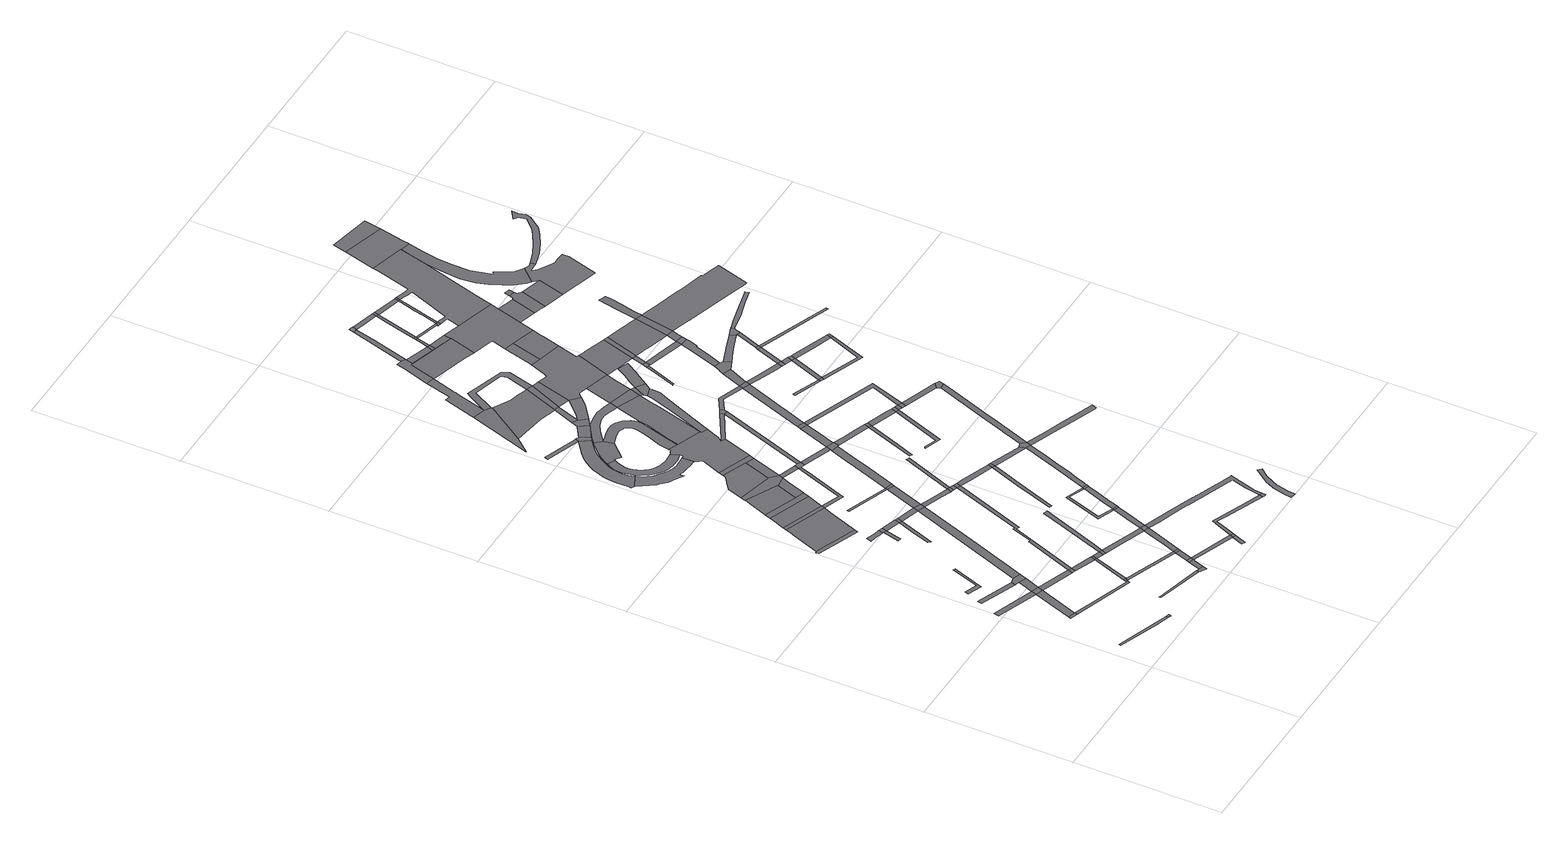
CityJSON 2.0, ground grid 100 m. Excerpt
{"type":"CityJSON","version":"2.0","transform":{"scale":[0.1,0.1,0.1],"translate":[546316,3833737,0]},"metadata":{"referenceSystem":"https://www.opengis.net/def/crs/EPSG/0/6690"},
"CityObjects":{
"road1":{"type":"Road","attributes":{"RoadStructureAttribute.sectionType":"1"},"geometry":[{"type":"MultiSurface","lod":"1","boundaries":[[[0,1,2,3,4,5]]]}]},
"road2":{"type":"Road","geometry":[{"type":"MultiSurface","lod":"1","boundaries":[[[6,7,8,9]]]}]},
"road3":{"type":"Road","attributes":{"RoadStructureAttribute.sectionType":"1"},"geometry":[{"type":"MultiSurface","lod":"1","boundaries":[[[10,11,12,13,14]]]}]},
"road4":{"type":"Road","attributes":{"RoadStructureAttribute.sectionType":"1"},"geometry":[{"type":"MultiSurface","lod":"1","boundaries":[[[13,6,9,15,16]]]}]},
"road5":{"type":"Road","geometry":[{"type":"MultiSurface","lod":"1","boundaries":[[[5,4,17,18]]]}]},
"road6":{"type":"Road","attributes":{"RoadStructureAttribute.sectionType":"1"},"geometry":[{"type":"MultiSurface","lod":"1","boundaries":[[[19,20,21,22]]]}]},
"road7":{"type":"Road","attributes":{"RoadStructureAttribute.sectionType":"1"},"geometry":[{"type":"MultiSurface","lod":"1","boundaries":[[[23,24,25,26,27,28,29]]]}]},
"road8":{"type":"Road","geometry":[{"type":"MultiSurface","lod":"1","boundaries":[[[14,13,16,30,31]]]}]},
"road9":{"type":"Road","attributes":{"RoadStructureAttribute.sectionType":"1"},"geometry":[{"type":"MultiSurface","lod":"1","boundaries":[[[9,8,32,33,34]]]}]},
"road10":{"type":"Road","attributes":{"RoadStructureAttribute.sectionType":"1"},"geometry":[{"type":"MultiSurface","lod":"1","boundaries":[[[35,36,37,14,31,38]]]}]},
"road11":{"type":"Road","geometry":[{"type":"MultiSurface","lod":"1","boundaries":[[[39,40,41,22,21,42,35,38,43]]]}]},
"road12":{"type":"Road","attributes":{"RoadStructureAttribute.sectionType":"1"},"geometry":[{"type":"MultiSurface","lod":"1","boundaries":[[[30,16,44,45]]]}]},
"road13":{"type":"Road","geometry":[{"type":"MultiSurface","lod":"1","boundaries":[[[46,34,33,47]]]}]},
"road14":{"type":"Road","geometry":[{"type":"MultiSurface","lod":"1","boundaries":[[[48,49,50,51,52,53,54]]]}]},
"road15":{"type":"Road","geometry":[{"type":"MultiSurface","lod":"1","boundaries":[[[45,44,55,56]]]}]},
"road16":{"type":"Road","attributes":{"RoadStructureAttribute.sectionType":"1"},"geometry":[{"type":"MultiSurface","lod":"1","boundaries":[[[57,58,59,60,61,62]]]}]},
"road17":{"type":"Road","attributes":{"RoadStructureAttribute.sectionType":"1"},"geometry":[{"type":"MultiSurface","lod":"1","boundaries":[[[63,46,47,64]]]}]},
"road18":{"type":"Road","attributes":{"RoadStructureAttribute.sectionType":"1"},"geometry":[{"type":"MultiSurface","lod":"1","boundaries":[[[65,56,55,66,63,67]]]}]},
"road19":{"type":"Road","attributes":{"RoadStructureAttribute.sectionType":"1"},"geometry":[{"type":"MultiSurface","lod":"1","boundaries":[[[68,69,70,71,48,54,72,73]]]}]},
"road20":{"type":"Road","attributes":{"RoadStructureAttribute.sectionType":"1"},"geometry":[{"type":"MultiSurface","lod":"1","boundaries":[[[74,75,76,77,78,79,80,81]]]}]},
"road21":{"type":"Road","geometry":[{"type":"MultiSurface","lod":"1","boundaries":[[[82,83,84,85]]]}]},
"road22":{"type":"Road","attributes":{"RoadStructureAttribute.sectionType":"1"},"geometry":[{"type":"MultiSurface","lod":"1","boundaries":[[[47,33,86,87,88]]]}]},
"road23":{"type":"Road","attributes":{"RoadStructureAttribute.sectionType":"1"},"geometry":[{"type":"MultiSurface","lod":"1","boundaries":[[[89,90,91,39,43,92,93,94]]]}]},
"road24":{"type":"Road","geometry":[{"type":"MultiSurface","lod":"1","boundaries":[[[67,63,64,95]]]}]},
"road25":{"type":"Road","geometry":[{"type":"MultiSurface","lod":"1","boundaries":[[[81,80,82,85,96]]]}]},
"road26":{"type":"Road","geometry":[{"type":"MultiSurface","lod":"1","boundaries":[[[97,62,61,98,99,100,101,102]]]}]},
"road27":{"type":"Road","attributes":{"RoadStructureAttribute.sectionType":"1"},"geometry":[{"type":"MultiSurface","lod":"1","boundaries":[[[103,95,64,104,105]]]}]},
"road28":{"type":"Road","attributes":{"RoadStructureAttribute.sectionType":"1"},"geometry":[{"type":"MultiSurface","lod":"1","boundaries":[[[106,107,108,109,110]]]}]},
"road29":{"type":"Road","geometry":[{"type":"MultiSurface","lod":"1","boundaries":[[[111,68,73,112]]]}]},
"road30":{"type":"Road","attributes":{"RoadStructureAttribute.sectionType":"1"},"geometry":[{"type":"MultiSurface","lod":"1","boundaries":[[[113,102,101,114,115,116]]]}]},
"road31":{"type":"Road","geometry":[{"type":"MultiSurface","lod":"1","boundaries":[[[105,104,117,118,119]]]}]},
"road32":{"type":"Road","attributes":{"RoadStructureAttribute.sectionType":"1"},"geometry":[{"type":"MultiSurface","lod":"1","boundaries":[[[120,96,85,121,106,122]]]}]},
"road33":{"type":"Road","geometry":[{"type":"MultiSurface","lod":"1","boundaries":[[[123,124,111,112,125,126,127]]]}]},
"road34":{"type":"Road","geometry":[{"type":"MultiSurface","lod":"1","boundaries":[[[128,113,116,129]]]}]},
"road35":{"type":"Road","geometry":[{"type":"MultiSurface","lod":"1","boundaries":[[[122,106,110,130]]]}]},
"road36":{"type":"Road","attributes":{"RoadStructureAttribute.sectionType":"1"},"geometry":[{"type":"MultiSurface","lod":"1","boundaries":[[[131,123,127,132,133]]]}]},
"road37":{"type":"Road","attributes":{"RoadStructureAttribute.sectionType":"1"},"geometry":[{"type":"MultiSurface","lod":"1","boundaries":[[[87,128,129,134]]]}]},
"road38":{"type":"Road","geometry":[{"type":"MultiSurface","lod":"1","boundaries":[[[135,136,131,133,137]]]}]},
"road39":{"type":"Road","geometry":[{"type":"MultiSurface","lod":"1","boundaries":[[[88,87,134,138]]]}]},
"road40":{"type":"Road","attributes":{"RoadStructureAttribute.sectionType":"1"},"geometry":[{"type":"MultiSurface","lod":"1","boundaries":[[[139,140,141,142,143,144,45,56,145,146,147,148,149]]]}]},
"road41":{"type":"Road","attributes":{"RoadStructureAttribute.sectionType":"1"},"geometry":[{"type":"MultiSurface","lod":"1","boundaries":[[[130,110,150,89,151]]]}]},
"road42":{"type":"Road","attributes":{"RoadStructureAttribute.sectionType":"1"},"geometry":[{"type":"MultiSurface","lod":"1","boundaries":[[[152,153,154,119,118,155,156,157,158]]]}]},
"road43":{"type":"Road","attributes":{"RoadStructureAttribute.sectionType":"1"},"geometry":[{"type":"MultiSurface","lod":"1","boundaries":[[[159,160,161,162,105,119]]]}]},
"road44":{"type":"Road","attributes":{"RoadStructureAttribute.sectionType":"1"},"geometry":[{"type":"MultiSurface","lod":"1","boundaries":[[[129,116,163,164,165]]]}]},
"road45":{"type":"Road","attributes":{"RoadStructureAttribute.sectionType":"1"},"geometry":[{"type":"MultiSurface","lod":"1","boundaries":[[[157,166,167,88,138,168,169,170]]]}]},
"road46":{"type":"Road","geometry":[{"type":"MultiSurface","lod":"1","boundaries":[[[171,135,137,172,173,174,175,176,177]]]}]},
"road47":{"type":"Road","geometry":[{"type":"MultiSurface","lod":"1","boundaries":[[[151,89,94,178]]]}]},
"road48":{"type":"Road","attributes":{"RoadStructureAttribute.sectionType":"1"},"geometry":[{"type":"MultiSurface","lod":"1","boundaries":[[[179,180,181,182,183,184]]]}]},
"road49":{"type":"Road","attributes":{"function":"1"},"geometry":[{"type":"MultiSurface","lod":"1","boundaries":[[[185,186,187,188,189,190,191,192,193,194,195,196,197,198,199,200,201,202,203,204,205,206,207]]]}]},
"road50":{"type":"Road","attributes":{"RoadStructureAttribute.sectionType":"1"},"geometry":[{"type":"MultiSurface","lod":"1","boundaries":[[[208,209,173,172,210,133,132]]]}]},
"road51":{"type":"Road","geometry":[{"type":"MultiSurface","lod":"1","boundaries":[[[211,212,213,214,215,216,217,171,177,218,219]]]}]},
"road52":{"type":"Road","geometry":[{"type":"MultiSurface","lod":"1","boundaries":[[[220,221,222,223,224,225,226,227,228,229,230,231,232,233,234,235,236,195,194,237,238,239,240,241,242,243,244,245,246]]]}]},
"road53":{"type":"Road","attributes":{"RoadStructureAttribute.sectionType":"1"},"geometry":[{"type":"MultiSurface","lod":"1","boundaries":[[[247,248,249,112,73,250,251,252]]]}]},
"road54":{"type":"Road","geometry":[{"type":"MultiSurface","lod":"1","boundaries":[[[158,157,170,253]]]}]},
"road55":{"type":"Road","attributes":{"RoadStructureAttribute.sectionType":"1"},"geometry":[{"type":"MultiSurface","lod":"1","boundaries":[[[164,254,255,256]]]}]},
"road56":{"type":"Road","attributes":{"RoadStructureAttribute.sectionType":"1"},"geometry":[{"type":"MultiSurface","lod":"1","boundaries":[[[183,257,258,259,151,178,260]]]}]},
"road57":{"type":"Road","attributes":{"RoadStructureAttribute.sectionType":"1"},"geometry":[{"type":"MultiSurface","lod":"1","boundaries":[[[261,262,263,264,265,266,267,268,269,270,271,272,273,274,275,276,277,278,279,280,281,282,283,284,285,286,287,288,289,290,291]]]}]},
"road58":{"type":"Road","attributes":{"RoadStructureAttribute.sectionType":"1"},"geometry":[{"type":"MultiSurface","lod":"1","boundaries":[[[292,178,94,293,294,295,296]]]}]},
"road59":{"type":"Road","geometry":[{"type":"MultiSurface","lod":"1","boundaries":[[[165,164,256,297]]]}]},
"road60":{"type":"Road","attributes":{"RoadStructureAttribute.sectionType":"1"},"geometry":[{"type":"MultiSurface","lod":"1","boundaries":[[[298,299,300,301,220,302]]]}]},
"road61":{"type":"Road","geometry":[{"type":"MultiSurface","lod":"1","boundaries":[[[303,304,305,306,307,308,309,261,291,310,311,312,313]]]}]},
"road62":{"type":"Road","attributes":{"RoadStructureAttribute.sectionType":"1"},"geometry":[{"type":"MultiSurface","lod":"1","boundaries":[[[314,315,158,253,316,317]]]}]},
"road63":{"type":"Road","geometry":[{"type":"MultiSurface","lod":"1","boundaries":[[[184,183,260,318]]]}]},
"road64":{"type":"Road","geometry":[{"type":"MultiSurface","lod":"1","boundaries":[[[319,211,219,320,321]]]}]},
"road65":{"type":"Road","attributes":{"RoadStructureAttribute.sectionType":"1"},"geometry":[{"type":"MultiSurface","lod":"1","boundaries":[[[219,322,175,174,323,320]]]}]},
"road66":{"type":"Road","geometry":[{"type":"MultiSurface","lod":"1","boundaries":[[[174,173,324,247,325]]]}]},
"road67":{"type":"Road","geometry":[{"type":"MultiSurface","lod":"1","boundaries":[[[326,296,295,327,328]]]}]},
"road68":{"type":"Road","attributes":{"RoadStructureAttribute.sectionType":"1"},"geometry":[{"type":"MultiSurface","lod":"1","boundaries":[[[329,328,327,139,330]]]}]},
"road69":{"type":"Road","geometry":[{"type":"MultiSurface","lod":"1","boundaries":[[[331,314,317,332]]]}]},
"road70":{"type":"Road","attributes":{"RoadStructureAttribute.sectionType":"1"},"geometry":[{"type":"MultiSurface","lod":"1","boundaries":[[[333,334,314,331,335,336,337,338]]]}]},
"road71":{"type":"Road","geometry":[{"type":"MultiSurface","lod":"1","boundaries":[[[302,220,246,339,340]]]}]},
"road72":{"type":"Road","geometry":[{"type":"MultiSurface","lod":"1","boundaries":[[[330,139,149,341]]]}]},
"road73":{"type":"Road","geometry":[{"type":"MultiSurface","lod":"1","boundaries":[[[342,343,344,345,346,347,348,349]]]}]},
"road74":{"type":"Road","geometry":[{"type":"MultiSurface","lod":"1","boundaries":[[[325,247,252,350,351,352,353,354]]]}]},
"road75":{"type":"Road","geometry":[{"type":"MultiSurface","lod":"1","boundaries":[[[355,356,357,358,359,276,275,360,361,362,207,206,363,364,365,319,321,366,367,368,369,370,371,372,373,374,375,376,377,378,379]]]}]},
"road76":{"type":"Road","attributes":{"RoadStructureAttribute.sectionType":"1"},"geometry":[{"type":"MultiSurface","lod":"1","boundaries":[[[380,381,382,331,332,383,384,385,386,387]]]}]},
"road77":{"type":"Road","attributes":{"RoadStructureAttribute.sectionType":"1"},"geometry":[{"type":"MultiSurface","lod":"1","boundaries":[[[388,389,390,184,318,391,392,393]]]}]},
"road78":{"type":"Road","attributes":{"function":"1"},"geometry":[{"type":"MultiSurface","lod":"1","boundaries":[[[394,395,340,339,396,397,398]]]}]},
"road79":{"type":"Road","attributes":{"RoadStructureAttribute.sectionType":"1"},"geometry":[{"type":"MultiSurface","lod":"1","boundaries":[[[399,400,401,402,403,404,405,406,407,408,409,313,312,410,411,412,413,414,415,416,417,418,355,379]]]}]},
"road80":{"type":"Road","attributes":{"RoadStructureAttribute.sectionType":"1"},"geometry":[{"type":"MultiSurface","lod":"1","boundaries":[[[419,420,421,422,423,424]]]}]},
"road81":{"type":"Road","attributes":{"RoadStructureAttribute.sectionType":"1"},"geometry":[{"type":"MultiSurface","lod":"1","boundaries":[[[425,426,427,428,429,326,328]]]}]},
"road82":{"type":"Road","attributes":{"RoadStructureAttribute.sectionType":"1"},"geometry":[{"type":"MultiSurface","lod":"1","boundaries":[[[430,431,432,165,297,433,434,435,436,437,438,439]]]}]},
"road83":{"type":"Road","attributes":{"RoadStructureAttribute.sectionType":"1"},"geometry":[{"type":"MultiSurface","lod":"1","boundaries":[[[440,441,442,443,444,445,446,447,448,449,450,451,452,453,454,253,170,455,456,457,458,459,460,461,462,439,463]]]}]},
"road84":{"type":"Road","attributes":{"RoadStructureAttribute.sectionType":"1"},"geometry":[{"type":"MultiSurface","lod":"1","boundaries":[[[464,465,353,352,466,467,468]]]}]},
"road85":{"type":"Road","attributes":{"RoadStructureAttribute.sectionType":"1"},"geometry":[{"type":"MultiSurface","lod":"1","boundaries":[[[469,470,341,149,471,472,419,473]]]}]},
"road86":{"type":"Road","geometry":[{"type":"MultiSurface","lod":"1","boundaries":[[[338,337,380,387,474,475]]]}]},
"road87":{"type":"Road","geometry":[{"type":"MultiSurface","lod":"1","boundaries":[[[476,394,398,477,478]]]}]},
"road88":{"type":"Road","attributes":{"RoadStructureAttribute.sectionType":"1"},"geometry":[{"type":"MultiSurface","lod":"1","boundaries":[[[479,480,481,482,346,345,483,484,485,486]]]}]},
"road89":{"type":"Road","attributes":{"RoadStructureAttribute.sectionType":"1"},"geometry":[{"type":"MultiSurface","lod":"1","boundaries":[[[487,488,489,490,491,492,493,494,495,303,313,496,497,498,499,500,501,502,503,504,505,506]]]}]},
"road90":{"type":"Road","attributes":{"RoadStructureAttribute.sectionType":"1"},"geometry":[{"type":"MultiSurface","lod":"1","boundaries":[[[485,476,478,507,508,509]]]}]},
"road91":{"type":"Road","attributes":{"RoadStructureAttribute.sectionType":"1"},"geometry":[{"type":"MultiSurface","lod":"1","boundaries":[[[510,354,353,511]]]}]},
"road92":{"type":"Road","geometry":[{"type":"MultiSurface","lod":"1","boundaries":[[[468,467,512,388,393,513,514,515,516]]]}]},
"road93":{"type":"Road","geometry":[{"type":"MultiSurface","lod":"1","boundaries":[[[517,518,519,520,521,522,523,342,349,524,525,526,527,528,529,530,531,532,533]]]}]},
"road94":{"type":"Road","geometry":[{"type":"MultiSurface","lod":"1","boundaries":[[[473,419,424,534]]]}]},
"road95":{"type":"Road","attributes":{"function":"1","RoadStructureAttribute.sectionType":"7"},"geometry":[{"type":"MultiSurface","lod":"1","boundaries":[[[505,535,536,537,538,539,540,541,542,543,544,545,546,547,548,376,375,549,550,551,552]]]}]},
"road96":{"type":"Road","geometry":[{"type":"MultiSurface","lod":"1","boundaries":[[[553,554,368,367,555,556,510]]]}]},
"road97":{"type":"Road","attributes":{"function":"1","RoadStructureAttribute.sectionType":"7"},"geometry":[{"type":"MultiSurface","lod":"1","boundaries":[[[557,558,559,560,478,477,561,562,563]]]}]},
"road98":{"type":"Road","geometry":[{"type":"MultiSurface","lod":"1","boundaries":[[[439,438,564,565,566,463]]]}]},
"road99":{"type":"Road","attributes":{"RoadStructureAttribute.sectionType":"1"},"geometry":[{"type":"MultiSurface","lod":"1","boundaries":[[[567,568,569,338,475,570,571,572,573,574,575,576,577,578]]]}]},
"road100":{"type":"Road","attributes":{"RoadStructureAttribute.sectionType":"1"},"geometry":[{"type":"MultiSurface","lod":"1","boundaries":[[[579,468,516,580,581,582,583]]]}]},
"road101":{"type":"Road","geometry":[{"type":"MultiSurface","lod":"1","boundaries":[[[486,485,509,584]]]}]},
"road102":{"type":"Road","attributes":{"RoadStructureAttribute.sectionType":"1"},"geometry":[{"type":"MultiSurface","lod":"1","boundaries":[[[585,586,587,588,589,590,591,592,349,348,593,594,595,596,597,486,584]]]}]},
"road103":{"type":"Road","attributes":{"RoadStructureAttribute.sectionType":"1"},"geometry":[{"type":"MultiSurface","lod":"1","boundaries":[[[598,534,424,599,567,600]]]}]},
"road104":{"type":"Road","attributes":{"RoadStructureAttribute.sectionType":"1"},"geometry":[{"type":"MultiSurface","lod":"1","boundaries":[[[601,602,603,604,605,606]]]}]},
"road105":{"type":"Road","attributes":{"RoadStructureAttribute.sectionType":"1"},"geometry":[{"type":"MultiSurface","lod":"1","boundaries":[[[607,608,515,514,609,601,610]]]}]},
"road106":{"type":"Road","attributes":{"RoadStructureAttribute.sectionType":"1"},"geometry":[{"type":"MultiSurface","lod":"1","boundaries":[[[611,612,613,614,615,616,617,618,619,620,621,622,373,372]]]}]},
"road107":{"type":"Road","attributes":{"RoadStructureAttribute.sectionType":"1"},"geometry":[{"type":"MultiSurface","lod":"1","boundaries":[[[623,584,509,624,625,557,626]]]}]},
"road108":{"type":"Road","geometry":[{"type":"MultiSurface","lod":"1","boundaries":[[[627,579,583,628]]]}]},
"road109":{"type":"Road","attributes":{"RoadStructureAttribute.sectionType":"1"},"geometry":[{"type":"MultiSurface","lod":"1","boundaries":[[[629,630,631,632,633,634,635,636,637,638,639,640]]]}]},
"road110":{"type":"Road","geometry":[{"type":"MultiSurface","lod":"1","boundaries":[[[641,553,510,511,642]]]}]},
"road111":{"type":"Road","geometry":[{"type":"MultiSurface","lod":"1","boundaries":[[[506,505,552,643]]]}]},
"road112":{"type":"Road","geometry":[{"type":"MultiSurface","lod":"1","boundaries":[[[644,645,646,647,648,517,533,649,650,651,652,653,654]]]}]},
"road113":{"type":"Road","geometry":[{"type":"MultiSurface","lod":"1","boundaries":[[[655,656,657,600,567,578,658]]]}]},
"road114":{"type":"Road","geometry":[{"type":"MultiSurface","lod":"1","boundaries":[[[610,601,606,659]]]}]},
"road115":{"type":"Road","attributes":{"RoadStructureAttribute.sectionType":"1"},"geometry":[{"type":"MultiSurface","lod":"1","boundaries":[[[660,661,662,663,664,665]]]}]},
"road116":{"type":"Road","attributes":{"function":"1","RoadStructureAttribute.sectionType":"7"},"geometry":[{"type":"MultiSurface","lod":"1","boundaries":[[[666,667,668,506,643,669,670,671]]]}]},
"road117":{"type":"Road","geometry":[{"type":"MultiSurface","lod":"1","boundaries":[[[672,643,552,673,674,675]]]}]},
"road118":{"type":"Road","attributes":{"RoadStructureAttribute.sectionType":"1"},"geometry":[{"type":"MultiSurface","lod":"1","boundaries":[[[676,677,678,679,680,681,627,628,682,683,684,685,686]]]}]},
"road119":{"type":"Road","attributes":{"function":"1","RoadStructureAttribute.sectionType":"7"},"geometry":[{"type":"MultiSurface","lod":"1","boundaries":[[[675,674,617,616,687,688,689,690]]]}]},
"road120":{"type":"Road","attributes":{"RoadStructureAttribute.sectionType":"1"},"geometry":[{"type":"MultiSurface","lod":"1","boundaries":[[[691,692,659,606,693,660,694]]]}]},
"road121":{"type":"Road","attributes":{"RoadStructureAttribute.sectionType":"1"},"geometry":[{"type":"MultiSurface","lod":"1","boundaries":[[[695,641,642,696,676,697]]]}]},
"road122":{"type":"Road","attributes":{"RoadStructureAttribute.sectionType":"1"},"geometry":[{"type":"MultiSurface","lod":"1","boundaries":[[[698,699,700,649,533,701,702,703,704,705,706]]]}]},
"road123":{"type":"Road","geometry":[{"type":"MultiSurface","lod":"1","boundaries":[[[707,708,709,710,626,557,563,711,712,713,714,666,671,715,716,717,718,719]]]}]},
"road124":{"type":"Road","attributes":{"RoadStructureAttribute.sectionType":"1"},"geometry":[{"type":"MultiSurface","lod":"1","boundaries":[[[720,721,652,651,722,723,724]]]}]},
"road125":{"type":"Road","attributes":{"RoadStructureAttribute.sectionType":"1"},"geometry":[{"type":"MultiSurface","lod":"1","boundaries":[[[725,726,727,628,583,728,729,730,731]]]}]},
"road126":{"type":"Road","attributes":{"RoadStructureAttribute.sectionType":"1"},"geometry":[{"type":"MultiSurface","lod":"1","boundaries":[[[732,733,734,654,653,735,736,737,738]]]}]},
"road127":{"type":"Road","geometry":[{"type":"MultiSurface","lod":"1","boundaries":[[[694,660,665,739]]]}]},
"road128":{"type":"Road","attributes":{"function":"1","RoadStructureAttribute.sectionType":"7"},"geometry":[{"type":"MultiSurface","lod":"1","boundaries":[[[740,741,742,743,744,745,690,689,688,687]]]}]},
"road129":{"type":"Road","attributes":{"RoadStructureAttribute.sectionType":"1"},"geometry":[{"type":"MultiSurface","lod":"1","boundaries":[[[739,665,746,747,730]]]}]},
"road130":{"type":"Road","geometry":[{"type":"MultiSurface","lod":"1","boundaries":[[[724,723,748,749]]]}]},
"road131":{"type":"Road","geometry":[{"type":"MultiSurface","lod":"1","boundaries":[[[750,751,752,753,754,755,756]]]}]},
"road132":{"type":"Road","geometry":[{"type":"MultiSurface","lod":"1","boundaries":[[[730,747,757,731]]]}]},
"road133":{"type":"Road","geometry":[{"type":"MultiSurface","lod":"1","boundaries":[[[697,676,686,758,759]]]}]},
"road134":{"type":"Road","attributes":{"RoadStructureAttribute.sectionType":"1"},"geometry":[{"type":"MultiSurface","lod":"1","boundaries":[[[760,761,762,658,578,763,764,765,766,767,768]]]}]},
"road135":{"type":"Road","attributes":{"RoadStructureAttribute.sectionType":"1"},"geometry":[{"type":"MultiSurface","lod":"1","boundaries":[[[769,770,771,772,773,774,775,776,777,778,779,655,658]]]}]},
"road136":{"type":"Road","attributes":{"RoadStructureAttribute.sectionType":"1"},"geometry":[{"type":"MultiSurface","lod":"1","boundaries":[[[780,781,724,749,782,783]]]}]},
"road137":{"type":"Road","attributes":{"function":"1","RoadStructureAttribute.sectionType":"7"},"geometry":[{"type":"MultiSurface","lod":"1","boundaries":[[[784,785,786,787,788,707,719,789,790]]]}]},
"road138":{"type":"Road","attributes":{"RoadStructureAttribute.sectionType":"1"},"geometry":[{"type":"MultiSurface","lod":"1","boundaries":[[[791,749,748,792,793]]]}]},
"road139":{"type":"Road","geometry":[{"type":"MultiSurface","lod":"1","boundaries":[[[794,780,783,795,796]]]}]},
"road140":{"type":"Road","geometry":[{"type":"MultiSurface","lod":"1","boundaries":[[[797,798,799,800,801]]]}]},
"road141":{"type":"Road","geometry":[{"type":"MultiSurface","lod":"1","boundaries":[[[802,732,738,803]]]}]},
"road142":{"type":"Road","attributes":{"RoadStructureAttribute.sectionType":"1"},"geometry":[{"type":"MultiSurface","lod":"1","boundaries":[[[804,805,697,759,806]]]}]},
"road143":{"type":"Road","geometry":[{"type":"MultiSurface","lod":"1","boundaries":[[[807,750,756,808,809]]]}]},
"road144":{"type":"Road","attributes":{"RoadStructureAttribute.sectionType":"1"},"geometry":[{"type":"MultiSurface","lod":"1","boundaries":[[[810,811,715,671,812,813,814,815,816,817,818,819,820]]]}]},
"road145":{"type":"Road","attributes":{"RoadStructureAttribute.sectionType":"1"},"geometry":[{"type":"MultiSurface","lod":"1","boundaries":[[[819,807,809,821]]]}]},
"road146":{"type":"Road","attributes":{"RoadStructureAttribute.sectionType":"1"},"geometry":[{"type":"MultiSurface","lod":"1","boundaries":[[[822,823,731,757,824,825]]]}]},
"road147":{"type":"Road","attributes":{"RoadStructureAttribute.sectionType":"1"},"geometry":[{"type":"MultiSurface","lod":"1","boundaries":[[[826,758,686,827,828,829,830]]]}]},
"road148":{"type":"Road","attributes":{"function":"1","RoadStructureAttribute.sectionType":"7"},"geometry":[{"type":"MultiSurface","lod":"1","boundaries":[[[790,831,832,719,718,833,834,835]]]}]},
"road149":{"type":"Road","attributes":{"RoadStructureAttribute.sectionType":"1"},"geometry":[{"type":"MultiSurface","lod":"1","boundaries":[[[836,796,795,837,838]]]}]},
"road150":{"type":"Road","attributes":{"RoadStructureAttribute.sectionType":"1"},"geometry":[{"type":"MultiSurface","lod":"1","boundaries":[[[839,840,794,796,841,842]]]}]},
"road151":{"type":"Road","geometry":[{"type":"MultiSurface","lod":"1","boundaries":[[[801,800,843,844]]]}]},
"road152":{"type":"Road","attributes":{"RoadStructureAttribute.sectionType":"1"},"geometry":[{"type":"MultiSurface","lod":"1","boundaries":[[[845,803,738,846,839,847]]]}]},
"road153":{"type":"Road","geometry":[{"type":"MultiSurface","lod":"1","boundaries":[[[848,849,850,804,806,851,852,853]]]}]},
"road154":{"type":"Road","attributes":{"RoadStructureAttribute.sectionType":"1"},"geometry":[{"type":"MultiSurface","lod":"1","boundaries":[[[854,855,856,809,808,857,858,859,860]]]}]},
"road155":{"type":"Road","geometry":[{"type":"MultiSurface","lod":"1","boundaries":[[[861,862,863,820,819,821,864]]]}]},
"road156":{"type":"Road","geometry":[{"type":"MultiSurface","lod":"1","boundaries":[[[865,793,792,706,705,866,867,868,869,870,871,784,790,835,872,873,874,875,876,877]]]}]},
"road157":{"type":"Road","geometry":[{"type":"MultiSurface","lod":"1","boundaries":[[[878,838,837,879,880]]]}]},
"road158":{"type":"Road","attributes":{"RoadStructureAttribute.sectionType":"1"},"geometry":[{"type":"MultiSurface","lod":"1","boundaries":[[[881,801,844,882]]]}]},
"road159":{"type":"Road","geometry":[{"type":"MultiSurface","lod":"1","boundaries":[[[847,839,842,883]]]}]},
"road160":{"type":"Road","geometry":[{"type":"MultiSurface","lod":"1","boundaries":[[[825,824,884,885,775,774,886]]]}]},
"road161":{"type":"Road","geometry":[{"type":"MultiSurface","lod":"1","boundaries":[[[830,829,887,888]]]}]},
"road162":{"type":"Road","attributes":{"RoadStructureAttribute.sectionType":"1"},"geometry":[{"type":"MultiSurface","lod":"1","boundaries":[[[859,889,890,891,892,893,848,853,894,895,896,897,898,899]]]}]},
"road163":{"type":"Road","attributes":{"RoadStructureAttribute.sectionType":"1"},"geometry":[{"type":"MultiSurface","lod":"1","boundaries":[[[900,888,887,901,881,902]]]}]},
"road164":{"type":"Road","attributes":{"RoadStructureAttribute.sectionType":"1"},"geometry":[{"type":"MultiSurface","lod":"1","boundaries":[[[903,904,905,906,907,838,878,908,909,910,911,912]]]}]},
"road165":{"type":"Road","attributes":{"RoadStructureAttribute.sectionType":"1"},"geometry":[{"type":"MultiSurface","lod":"1","boundaries":[[[913,830,888,914]]]}]},
"road166":{"type":"Road","geometry":[{"type":"MultiSurface","lod":"1","boundaries":[[[902,881,882,915]]]}]},
"road167":{"type":"Road","attributes":{"RoadStructureAttribute.sectionType":"1"},"geometry":[{"type":"MultiSurface","lod":"1","boundaries":[[[883,842,903,916]]]}]},
"road168":{"type":"Road","attributes":{"RoadStructureAttribute.sectionType":"1"},"geometry":[{"type":"MultiSurface","lod":"1","boundaries":[[[917,918,919,864,821,920,921,922,923,924,925,926,927,928]]]}]},
"road169":{"type":"Road","attributes":{"RoadStructureAttribute.sectionType":"1"},"geometry":[{"type":"MultiSurface","lod":"1","boundaries":[[[929,930,852,851,931,932,933]]]}]},
"road170":{"type":"Road","attributes":{"RoadStructureAttribute.sectionType":"1"},"geometry":[{"type":"MultiSurface","lod":"1","boundaries":[[[934,935,844,843,936,937]]]}]},
"road171":{"type":"Road","geometry":[{"type":"MultiSurface","lod":"1","boundaries":[[[860,859,899,938,939]]]}]},
"road172":{"type":"Road","geometry":[{"type":"MultiSurface","lod":"1","boundaries":[[[940,913,914,941]]]}]},
"road173":{"type":"Road","attributes":{"RoadStructureAttribute.sectionType":"1"},"geometry":[{"type":"MultiSurface","lod":"1","boundaries":[[[927,860,939,942,943,944,945]]]}]},
"road174":{"type":"Road","geometry":[{"type":"MultiSurface","lod":"1","boundaries":[[[916,903,912,946]]]}]},
"road175":{"type":"Road","attributes":{"RoadStructureAttribute.sectionType":"1"},"geometry":[{"type":"MultiSurface","lod":"1","boundaries":[[[947,873,872,948,949,950]]]}]},
"road176":{"type":"Road","attributes":{"RoadStructureAttribute.sectionType":"1"},"geometry":[{"type":"MultiSurface","lod":"1","boundaries":[[[951,940,941,952]]]}]},
"road177":{"type":"Road","attributes":{"RoadStructureAttribute.sectionType":"1"},"geometry":[{"type":"MultiSurface","lod":"1","boundaries":[[[953,954,915,882,955,956,957,958,959,934,960]]]}]},
"road178":{"type":"Road","geometry":[{"type":"MultiSurface","lod":"1","boundaries":[[[928,927,945,961]]]}]},
"road179":{"type":"Road","geometry":[{"type":"MultiSurface","lod":"1","boundaries":[[[962,929,933,963,964,951,952,965,966,967]]]}]},
"road180":{"type":"Road","attributes":{"RoadStructureAttribute.sectionType":"1"},"geometry":[{"type":"MultiSurface","lod":"1","boundaries":[[[968,969,970,971,950,949,972,973,974,975,976,977,978,979]]]}]},
"road181":{"type":"Road","geometry":[{"type":"MultiSurface","lod":"1","boundaries":[[[980,981,982,983,984,985,946,912,986,987,988,989,990,991,992,993,878,880,994,995,996,997,998,999,1000,877,876,1001,1002,1003,1004,1005,1006]]]}]},
"road182":{"type":"Road","geometry":[{"type":"MultiSurface","lod":"1","boundaries":[[[960,934,937,1007]]]}]},
"road183":{"type":"Road","attributes":{"RoadStructureAttribute.sectionType":"1"},"geometry":[{"type":"MultiSurface","lod":"1","boundaries":[[[1008,1009,1010,1011,1012,1013,1014,1015,1016,1017,1018,1019,1020,1021,928,961]]]}]},
"road184":{"type":"Road","geometry":[{"type":"MultiSurface","lod":"1","boundaries":[[[1022,1023,968,979]]]}]},
"road185":{"type":"Road","attributes":{"RoadStructureAttribute.sectionType":"1"},"geometry":[{"type":"MultiSurface","lod":"1","boundaries":[[[941,914,1024,1025]]]}]},
"road186":{"type":"Road","attributes":{"RoadStructureAttribute.sectionType":"1"},"geometry":[{"type":"MultiSurface","lod":"1","boundaries":[[[974,973,1026,1027,1028]]]}]},
"road187":{"type":"Road","attributes":{"RoadStructureAttribute.sectionType":"1"},"geometry":[{"type":"MultiSurface","lod":"1","boundaries":[[[1029,1030,1031,1032,1033,962,967,1034,1035,1036,1037,1038]]]}]},
"road188":{"type":"Road","geometry":[{"type":"MultiSurface","lod":"1","boundaries":[[[1039,1040,1041,1042,1043,1044,1045,1046,1047,961,945,1048,1049,1050,1051,1052,1053,1054,1055,1056]]]}]},
"road189":{"type":"Road","attributes":{"function":"1"},"geometry":[{"type":"MultiSurface","lod":"1","boundaries":[[[1057,1058,1059,1060,1061,1062,1063,1064,1065,1066,1067,1068,1069,1070,1071,1072,1073,1074,1075,1076,1077,1078,1079,1080]]]}]},
"road190":{"type":"Road","geometry":[{"type":"MultiSurface","lod":"1","boundaries":[[[1081,1070,1069,1082,1028,1027,1083,1084,1085,1086,1087,1088,1089,1090,1091,1092,1093,1094,1095,1096,1097]]]}]},
"road191":{"type":"Road","geometry":[{"type":"MultiSurface","lod":"1","boundaries":[[[1098,1099,980,1006,1057,1080,1100,1101,1102]]]}]},
"road192":{"type":"Road","attributes":{"function":"1","RoadStructureAttribute.sectionType":"7"},"geometry":[{"type":"MultiSurface","lod":"1","boundaries":[[[1103,1104,1098,1102,1105]]]}]},
"road193":{"type":"Road","attributes":{"RoadStructureAttribute.sectionType":"1"},"geometry":[{"type":"MultiSurface","lod":"1","boundaries":[[[1106,1107,1108,1109,1110,1111,1112,1113,1114,1115,1116,1117,1118,1119,1120,1097,1096]]]}]}
},
"vertices":[
[439,156,0],[105,273,0],[99,258,0],[366,160,0],[467,129,0],[464,146,0],
[189,658,0],[183,641,0],[232,623,0],[238,641,0],
[12,1065,0],[3,1029,0],[21,1022,0],[285,927,0],[296,962,0],
[242,651,0],[335,909,0],
[484,124,0],[488,142,0],
[63,1201,0],[56,1172,0],[305,1077,0],[316,1106,0],
[195,1247,0],[270,1463,0],[264,1465,0],[257,1468,0],[192,1277,0],[106,1309,0],[97,1284,0],
[349,945,0],[349,946,0],
[642,487,0],[652,507,0],[636,505,0],
[335,1066,0],[334,1065,0],[297,963,0],[386,1048,0],
[353,1117,0],[331,1110,0],[327,1109,0],[327,1069,0],[405,1098,0],
[561,830,0],[573,863,0],
[645,529,0],[664,522,0],
[26,2266,0],[19,2266,0],[21,2259,0],[16,2261,0],[17,2244,0],[302,2136,0],[310,2159,0],
[585,821,0],[597,854,0],
[608,268,0],[606,269,0],[607,262,0],[608,256,0],[923,170,0],[927,186,0],
[733,769,0],[748,763,0],
[603,853,0],[726,771,0],[745,802,0],
[121,2521,0],[106,2480,0],[92,2443,0],[37,2296,0],[387,2363,0],[407,2413,0],
[339,2038,0],[272,2058,0],[261,2022,0],[262,2022,0],[295,2015,0],[362,1998,0],[364,1998,0],[372,2029,0],
[369,1996,0],[340,1883,0],[362,1878,0],[390,1985,0],
[1006,376,0],[1013,372,0],[1021,391,0],
[644,1910,0],[643,1909,0],[491,1491,0],[536,1460,0],[692,1888,0],[692,1892,0],
[760,797,0],
[400,2021,0],
[940,182,0],[930,162,0],[936,157,0],[967,142,0],[977,170,0],[945,181,0],
[807,780,0],[797,746,0],[809,779,0],
[494,1954,0],[458,1862,0],[410,1722,0],[422,1704,0],[513,1948,0],
[129,2544,0],[415,2436,0],
[974,262,0],[1004,244,0],[1005,246,0],[1006,251,0],
[807,743,0],[817,739,0],[829,771,0],
[441,2009,0],[491,1955,0],[505,1990,0],
[171,2654,0],[156,2615,0],[418,2444,0],[430,2477,0],[456,2547,0],
[981,283,0],[1014,271,0],
[524,1984,0],
[186,2694,0],[471,2587,0],[411,2610,0],
[1047,360,0],
[249,2863,0],[248,2860,0],[464,2757,0],
[1054,379,0],
[939,1803,0],[776,1333,0],[773,1327,0],[759,1331,0],[710,1190,0],[697,1196,0],[667,1042,0],[769,1315,0],[789,1308,0],[869,1524,0],[966,1793,0],
[518,1947,0],[655,1946,0],
[1076,684,0],[928,737,0],[839,768,0],[909,705,0],[1034,661,0],[1108,634,0],[1120,669,0],
[858,839,0],[1000,1230,0],[972,1240,0],[921,1095,0],
[1090,220,0],[1300,144,0],[1313,166,0],
[1094,594,0],[1047,466,0],[1075,437,0],[1132,594,0],[1142,624,0],
[260,2894,0],[465,2755,0],[537,2763,0],[549,2792,0],[498,2839,0],[495,2837,0],[493,2837,0],
[703,1923,0],
[450,2282,0],[449,2282,0],[448,2276,0],[447,2270,0],[733,2163,0],[739,2178,0],
[371,3373,0],[341,3373,0],[306,3380,0],[297,3383,0],[281,3390,0],[253,3407,0],[195,3452,0],[173,3479,0],[157,3504,0],[142,3544,0],[55,3503,0],[131,3396,0],[145,3382,0],[181,3346,0],[232,3317,0],[279,3290,0],[281,3312,0],[282,3319,0],[307,3310,0],[339,3306,0],[392,3301,0],[425,3302,0],[425,3378,0],
[483,2618,0],[523,2725,0],[461,2744,0],
[392,3086,0],[384,3066,0],[359,3048,0],[357,3046,0],[342,3036,0],[304,3006,0],[293,2998,0],[506,2872,0],[557,3021,0],
[270,3995,0],[262,3989,0],[179,3925,0],[144,3892,0],[117,3859,0],[116,3858,0],[94,3823,0],[74,3788,0],[65,3763,0],[57,3740,0],[48,3710,0],[41,3673,0],[36,3623,0],[39,3570,0],[40,3528,0],[37,3522,0],[35,3516,0],[129,3589,0],[126,3623,0],[128,3656,0],[135,3694,0],[148,3729,0],[184,3797,0],[216,3844,0],[251,3880,0],[296,3915,0],[315,3928,0],
[660,2720,0],[625,2620,0],[541,2390,0],[551,2363,0],[644,2620,0],[677,2714,0],
[1154,656,0],
[1269,66,0],[1294,56,0],[1324,134,0],
[732,2159,0],[729,2152,0],[656,1945,0],[784,2144,0],
[165,3744,0],[155,3724,0],[140,3688,0],[136,3656,0],[134,3628,0],[142,3576,0],[149,3549,0],[162,3524,0],[190,3477,0],[225,3442,0],[263,3415,0],[298,3398,0],[346,3391,0],[388,3391,0],[442,3404,0],[420,3456,0],[360,3451,0],[310,3458,0],[285,3467,0],[257,3482,0],[237,3499,0],[220,3522,0],[207,3542,0],[197,3564,0],[189,3589,0],[186,3619,0],[188,3644,0],[193,3664,0],[203,3697,0],[213,3715,0],[215,3719,0],
[796,1890,0],[796,1855,0],[878,1825,0],[893,1819,0],[904,1849,0],
[1331,153,0],
[273,4021,0],[45,4103,0],[36,4079,0],[264,3997,0],[282,4018,0],
[301,3909,0],[283,3895,0],[282,3893,0],[236,3847,0],[203,3808,0],[202,3807,0],[170,3754,0],[222,3729,0],[260,3700,0],[355,3799,0],[339,3866,0],
[1197,883,0],[1151,755,0],[1200,785,0],[1231,871,0],
[793,2167,0],
[404,3118,0],[619,3000,0],[630,3034,0],
[531,2942,0],[551,2796,0],
[538,2763,0],[671,2754,0],
[906,1853,0],[913,1812,0],[925,1846,0],
[930,1845,0],[951,1837,0],
[1202,897,0],[1236,885,0],
[1167,1192,0],[1075,929,0],[1097,939,0],[1180,1177,0],[1287,1133,0],[1291,1147,0],
[344,3948,0],[302,4010,0],
[978,1827,0],
[177,4651,0],[176,4650,0],[39,4224,0],[124,4321,0],[307,4593,0],[300,4597,0],[302,4599,0],[263,4625,0],
[685,2711,0],[687,2711,0],[705,2704,0],[717,2738,0],[693,2747,0],
[456,3487,0],[454,3473,0],[453,3472,0],[437,3465,0],[432,3462,0],[440,3392,0],[438,3379,0],[429,3378,0],[424,3299,0],[455,3254,0],[437,3206,0],[693,3222,0],[696,3231,0],[676,3249,0],[668,3244,0],[660,3240,0],[694,3279,0],[730,3370,0],[686,3386,0],[683,3392,0],[685,3397,0],[523,3457,0],[505,3461,0],[515,3460,0],[515,3462,0],
[1287,1132,0],[1232,980,0],[1203,901,0],[1249,923,0],[1253,934,0],[1258,949,0],[1299,1061,0],[1319,1121,0],
[898,2623,0],[870,2546,0],[791,2318,0],[857,2348,0],[906,2487,0],[951,2612,0],
[392,4068,0],[388,4066,0],[355,3956,0],[420,3996,0],[435,4007,0],
[563,3625,0],[597,3738,0],[599,3771,0],[589,3813,0],[564,3853,0],[528,3880,0],[491,3892,0],[461,3894,0],[428,3889,0],[403,3883,0],[371,3873,0],[357,3801,0],[422,3821,0],[466,3827,0],[509,3812,0],[530,3770,0],[527,3730,0],[511,3670,0],[484,3599,0],[467,3552,0],
[1205,1708,0],[1129,1499,0],[1037,1233,0],[1055,1228,0],[1135,1449,0],[1227,1700,0],
[962,1950,0],[1053,2186,0],[1043,2190,0],[1032,2195,0],[1032,2194,0],
[1613,229,0],[1378,319,0],[1364,286,0],[1377,271,0],[1386,294,0],[1464,263,0],[1543,230,0],[1598,208,0],[1715,161,0],[1725,185,0],
[1749,236,0],[1804,416,0],[1804,418,0],[1802,418,0],[1692,459,0],[1688,460,0],[1683,462,0],[1669,467,0],[1560,508,0],[1542,515,0],[1532,519,0],[1519,525,0],[1517,526,0],[1515,526,0],[1320,596,0],[1219,595,0],[1383,538,0],[1435,519,0],[1443,515,0],[1503,492,0],[1626,446,0],[1772,391,0],[1744,298,0],[1746,184,0],
[787,2714,0],[723,2736,0],[788,2675,0],[903,2634,0],[915,2669,0],
[1039,1806,0],[1032,1808,0],[978,1789,0],[1034,1768,0],[1217,1742,0],
[1325,1135,0],[1326,1136,0],
[409,4115,0],[484,4039,0],[443,4091,0],
[532,4499,0],[490,4512,0],[427,4529,0],[359,4566,0],[347,4290,0],[461,4256,0],[463,4255,0],[554,4493,0],
[620,4011,0],[562,4023,0],[500,4019,0],[437,4004,0],[389,3974,0],[388,3973,0],[381,3968,0],[336,3937,0],[333,3935,0],[350,3875,0],[398,3914,0],[418,3926,0],[460,3952,0],[510,3970,0],[553,3970,0],[595,3961,0],[628,3948,0],[654,3940,0],[657,3939,0],[674,3994,0],
[446,4100,0],[498,4245,0],[499,4248,0],
[901,3349,0],[926,3340,0],
[902,2632,0],[958,2612,0],[962,2613,0],[970,2649,0],[965,2650,0],
[327,5045,0],[281,4873,0],[279,4869,0],[278,4865,0],[243,4874,0],[240,4863,0],[181,4667,0],[283,4695,0],[305,4768,0],[311,4788,0],[326,4839,0],[328,4845,0],[328,4847,0],[331,4855,0],[331,4857,0],[332,4858,0],[384,5028,0],
[1234,1736,0],
[654,3928,0],[645,3897,0],[605,3761,0],[604,3758,0],[603,3735,0],[602,3731,0],[601,3723,0],[600,3721,0],[600,3719,0],[586,3671,0],[582,3659,0],[582,3657,0],[561,3594,0],[543,3541,0],[727,3539,0],[777,3720,0],[797,3790,0],[821,3875,0],
[888,3371,0],[692,3258,0],[698,3235,0],[704,3238,0],
[581,4225,0],[579,4222,0],[565,4205,0],[484,4122,0],[541,4082,0],[591,4118,0],[640,4171,0],
[1728,155,0],[1745,155,0],[1745,168,0],
[1462,1616,0],[1376,1377,0],[1292,1148,0],[1326,1138,0],[1341,1176,0],[1359,1225,0],[1382,1286,0],[1410,1364,0],[1422,1399,0],[1451,1477,0],[1492,1591,0],[1497,1603,0],
[992,2883,0],[1004,2760,0],[1040,2860,0],[1040,2862,0],[1041,2865,0],
[598,4480,0],
[648,4656,0],[625,4701,0],[603,4708,0],[594,4711,0],[389,4776,0],[372,4782,0],[359,4785,0],[341,4761,0],[382,4741,0],[385,4746,0],[587,4686,0],[590,4685,0],[601,4645,0],
[1427,1665,0],[1235,1697,0],[1450,1656,0],
[1191,2531,0],[1070,2193,0],[1079,2190,0],[1088,2186,0],[1136,2312,0],[1214,2523,0],
[1134,2591,0],[1040,2624,0],[1095,2565,0],[1204,2566,0],
[780,3495,0],[782,3503,0],[853,3676,0],[899,3781,0],[904,3834,0],[900,3849,0],[839,3830,0],[832,3800,0],[790,3677,0],[778,3642,0],[742,3539,0],[689,3395,0],
[614,4475,0],[503,4247,0],[543,4236,0],[650,4465,0],
[1002,2910,0],[1051,2893,0],
[1834,49,0],[1855,139,0],[1870,177,0],[1902,232,0],[1946,287,0],[1922,306,0],[1894,269,0],[1849,209,0],[1820,144,0],[1798,63,0],[1789,8,0],[1831,4,0],
[923,3392,0],[936,3369,0],
[842,3947,0],
[417,5278,0],[408,5281,0],[399,5283,0],[398,5278,0],[382,5222,0],[435,5206,0],[449,5207,0],[450,5206,0],[463,5254,0],[464,5257,0],[435,5273,0],
[1480,1669,0],[1479,1668,0],[1455,1658,0],[1509,1638,0],
[1227,2558,0],
[1398,2457,0],[1273,2125,0],[1188,2154,0],[1178,2144,0],[1291,2103,0],[1419,2450,0],
[729,4182,0],[728,4177,0],[677,4004,0],[874,4061,0],[893,4128,0],[895,4134,0],
[858,3940,0],[822,3873,0],[834,3858,0],[869,3935,0],
[1165,3364,0],[1164,3360,0],[1163,3358,0],[1133,3273,0],[1068,3094,0],[1008,2928,0],[1100,3028,0],[1124,3094,0],[1158,3186,0],[1213,3340,0],[1214,3342,0],
[931,3894,0],[887,3923,0],[886,3924,0],[873,3933,0],
[1374,2506,0],[1240,2553,0],[1222,2519,0],[1410,2492,0],
[1015,3445,0],[1018,3418,0],[1175,3390,0],
[610,5156,0],[447,5203,0],[439,5205,0],[387,5027,0],[395,5025,0],[525,4986,0],[636,4952,0],[710,4930,0],[764,5111,0],
[769,4572,0],[730,4467,0],[719,4445,0],[713,4447,0],[665,4198,0],[666,4200,0],[668,4200,0],[692,4193,0],[978,4367,0],[966,4371,0],[962,4372,0],[1002,4514,0],[840,4555,0],
[620,5204,0],[603,5209,0],[568,5171,0],[611,5159,0],[630,5200,0],
[1542,2629,0],[1567,2703,0],[1344,2783,0],[1535,2685,0],[1514,2629,0],[1457,2476,0],[1484,2466,0],
[542,5646,0],[439,5289,0],[439,5287,0],[470,5280,0],[540,5524,0],[571,5640,0],[573,5647,0],
[1431,2485,0],
[992,3984,0],[995,3988,0],[1051,4076,0],[979,4102,0],[940,4040,0],[902,3980,0],
[1432,2446,0],[1444,2441,0],
[635,5152,0],[648,5196,0],
[1071,3960,0],[1063,3933,0],[996,3747,0],[995,3745,0],[1002,3745,0],[1010,3745,0],[1085,3955,0],
[1472,2431,0],
[1226,3374,0],[1227,3377,0],
[1913,1487,0],[1782,1536,0],[1649,1585,0],[1575,1575,0],[1671,1538,0],[1805,1488,0],[1976,1425,0],[1985,1422,0],[1998,1456,0],
[1540,1725,0],[1598,1884,0],[1633,1986,0],[1687,2132,0],[1728,2246,0],[1758,2329,0],[1717,2323,0],[1597,1990,0],[1532,1812,0],[1528,1802,0],[1501,1728,0],
[655,5293,0],[645,5255,0],[670,5283,0],[672,5288,0],
[829,4782,0],[815,4732,0],[811,4717,0],[807,4704,0],[776,4592,0],[873,4685,0],[894,4763,0],
[763,5166,0],[764,5114,0],[770,5163,0],
[659,5308,0],[675,5288,0],[677,5304,0],
[1256,3075,0],[1254,3066,0],[1251,3057,0],[1439,2987,0],[1444,3002,0],
[553,5686,0],[583,5678,0],
[1230,3530,0],[1223,3512,0],[1285,3508,0],
[1081,3994,0],[1100,3951,0],[1110,3986,0],
[1030,4351,0],[1008,4357,0],[896,4133,0],[932,4123,0],[953,4117,0],[982,4108,0],[1036,4092,0],[1058,4087,0],[1101,4074,0],[1105,4073,0],[1177,4305,0],
[1136,4064,0],
[1622,2417,0],[1494,2463,0],[1704,2348,0],[1737,2376,0],
[1333,3335,0],[1316,3304,0],[1410,3269,0],[1453,3254,0],[1465,3289,0],
[875,4685,0],[868,4658,0],[1034,4637,0],[1041,4660,0],[1057,4715,0],
[687,5301,0],[835,5243,0],[847,5255,0],
[739,5602,0],[718,5526,0],[733,5508,0],[756,5594,0],
[1464,2977,0],[1472,2997,0],
[595,5674,0],[631,5631,0],[747,5633,0],
[1267,3608,0],[1251,3567,0],[1244,3566,0],[1349,3536,0],[1328,3583,0],[1310,3597,0],
[1354,3921,0],[1274,3942,0],[1271,3943,0],[1263,3903,0],[1344,3880,0],[1355,3876,0],[1366,3917,0],
[1199,4298,0],[1194,4300,0],[1187,4302,0],[1209,4295,0],
[825,5146,0],[766,4914,0],[823,4896,0],[827,4895,0],[853,4887,0],[859,4885,0],[856,4873,0],[1087,4819,0],[1137,4993,0],[1140,5004,0],[1150,5037,0],[1154,5050,0],[889,5127,0],
[860,5255,0],[832,5235,0],[855,5230,0],
[1529,3228,0],[1554,3219,0],
[766,5628,0],
[1705,2346,0],[1716,2325,0],[1769,2363,0],
[1479,3245,0],[1491,3280,0],
[1354,3870,0],[1333,3805,0],[1328,3791,0],[1328,3790,0],[1303,3709,0],[1346,3694,0],[1377,3791,0],[1387,3788,0],[1387,3789,0],[1408,3855,0],[1411,3870,0],
[1498,3277,0],[1491,3241,0],[1541,3262,0],
[924,5551,0],[910,5498,0],[905,5479,0],[891,5423,0],[874,5359,0],[885,5350,0],[905,5423,0],[922,5487,0],[928,5509,0],[939,5551,0],
[1527,3454,0],[1550,3445,0],
[1566,3252,0],
[933,5582,0],
[1423,4232,0],[1412,4235,0],[1260,4280,0],[1141,4063,0],[1150,4060,0],[1194,4048,0],[1199,4047,0],[1255,4030,0],[1320,4011,0],[1375,3995,0],[1387,3991,0],[1437,4227,0],
[1562,3666,0],[1451,3626,0],[1431,3572,0],[1503,3602,0],[1579,3629,0],
[1827,3119,0],[1740,2895,0],[1751,2870,0],[1841,3114,0],
[1416,3891,0],[1419,3906,0],
[1535,3474,0],[1557,3465,0],
[1424,3931,0],[1439,3976,0],[1440,3978,0],[1441,3981,0],
[947,5578,0],
[1195,4976,0],[1168,4795,0],[1204,4784,0],[1256,4958,0],
[1593,3628,0],[1615,3620,0],
[1695,3206,0],[1598,3241,0],[1558,3217,0],[1618,3195,0],[1697,3166,0],[1797,3130,0],[1822,3121,0],[1840,3154,0],
[1485,4213,0],
[1626,3689,0],[1586,3634,0],[1587,3635,0],[1622,3641,0],[1632,3666,0],[1634,3668,0],
[1275,4990,0],[1269,4966,0],[1266,4962,0],[1261,4960,0],[1256,4769,0],[1289,4759,0],[1342,4941,0],[1332,4948,0],[1324,4956,0],[1319,4964,0],[1317,4972,0],[1317,4980,0],
[1125,5827,0],[1115,5788,0],[1069,5621,0],[1050,5550,0],[1046,5551,0],[1007,5561,0],[974,5540,0],[1004,5529,0],[1037,5518,0],[1035,5514,0],[988,5392,0],[949,5290,0],[929,5244,0],[925,5237,0],[915,5217,0],[913,5209,0],[912,5205,0],[912,5203,0],[906,5177,0],[900,5162,0],[891,5132,0],[1159,5068,0],[1168,5098,0],[1190,5176,0],[1260,5417,0],[1306,5577,0],[1355,5765,0],
[1853,3149,0],
[1486,4215,0],[1495,4261,0],[1506,4318,0],[1516,4365,0],[1532,4443,0],[1540,4486,0],[1515,4494,0],[1491,4502,0],[1490,4500,0],[1490,4499,0],[1482,4457,0],[1465,4369,0],[1454,4311,0],[1439,4235,0],
[1325,5020,0],[1285,5029,0],
[2054,3260,0],[2060,3276,0],
[1407,4725,0],[1437,4717,0],[1489,4900,0],
[1963,3774,0],[1945,3769,0],[1810,3737,0],[1691,3708,0],[1633,3691,0],[1637,3668,0],[1755,3690,0],[1815,3709,0],[1881,3726,0],[1970,3747,0],
[2045,4046,0],[1977,4065,0],[1978,4073,0],[1876,4101,0],[1799,4122,0],[1760,4134,0],[1628,4171,0],[1506,4207,0],[1496,4210,0],[1523,3957,0],[1606,3931,0],[1793,3876,0],[1962,3823,0],[2025,3804,0],[2027,3804,0],[2036,3801,0],[2041,3800,0],[2108,4027,0],
[1360,5760,0],[1331,5657,0],[1309,5560,0],[1298,5491,0],[1288,5432,0],[1281,5324,0],[1292,5222,0],[1313,5147,0],[1346,5075,0],[1379,5013,0],[1425,4959,0],[1435,4949,0],[1452,4934,0],[1542,5032,0],[1494,5069,0],[1464,5109,0],[1428,5181,0],[1410,5168,0],[1398,5203,0],[1374,5315,0],[1373,5430,0],[1382,5538,0],[1403,5641,0],[1425,5744,0],
[1579,5020,0],[1487,4903,0],[1554,4684,0],[1661,4653,0],[1705,4641,0],[1766,4853,0],[1765,4894,0],[1742,4896,0],[1713,4897,0],[1679,4896,0],[1666,4903,0],[1630,4924,0],[1575,4957,0],[1539,4989,0],[1577,4990,0],[1612,4993,0],[1604,5025,0],
[1183,6042,0],[1173,6004,0],[1428,5757,0],[1434,5788,0],[1468,5959,0],
[1209,6136,0],[1186,6051,0],[1492,6077,0],
[1707,5021,0],[1789,5057,0],[1864,5098,0],[1918,5138,0],[1982,5226,0],[1989,5261,0],[1976,5306,0],[1981,5351,0],[1921,5308,0],[1949,5286,0],[1957,5236,0],[1895,5168,0],[1848,5138,0],[1771,5094,0],[1691,5056,0]
]}
